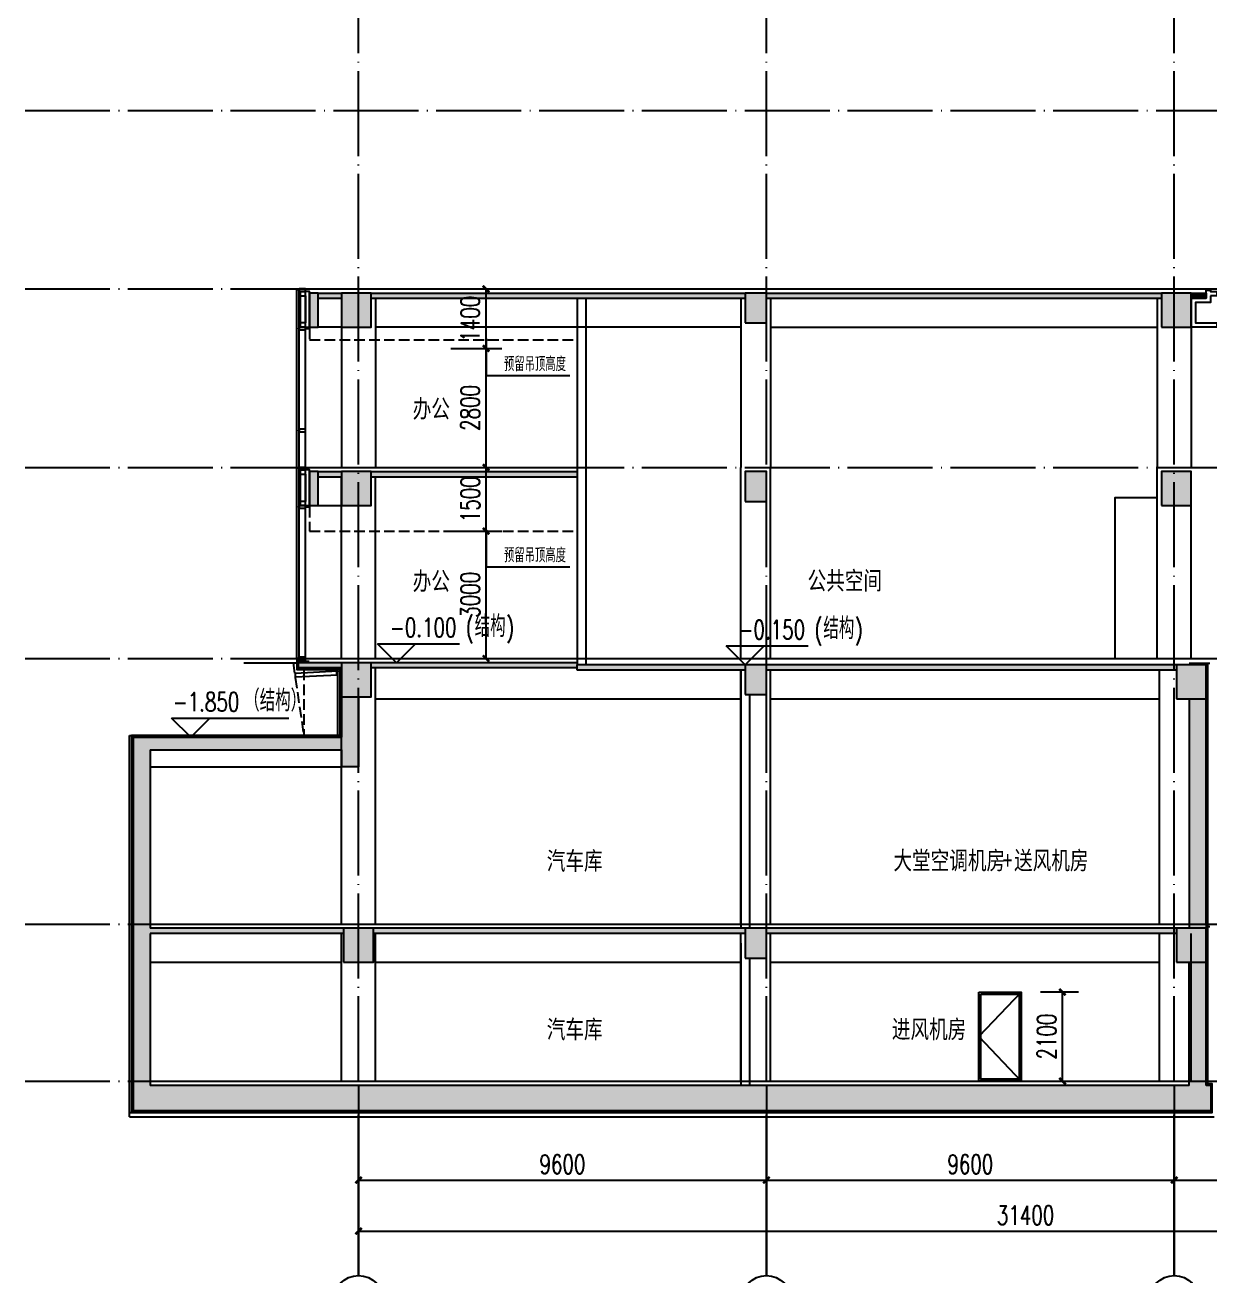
# Model space of a CAD drawing. Extents: x -781494 to 378714, y -27129 to 259749.
# Drawn here: x 281123 to 309012, y -12392 to 17057 of the extents above; entities that cross this region are included whole.
import ezdxf
from ezdxf.enums import TextEntityAlignment as Align

# ---------------------------------------------------------------- set-up
doc = ezdxf.new("R2010")
doc.units = 0
doc.header["$LTSCALE"] = 1000
doc.header["$MEASUREMENT"] = 0
doc.linetypes.add('104-6 轴网$0$DOTE', pattern=[2.42, 2, -0.2, 0.02, -0.2])
doc.linetypes.add('DASH', pattern=[0.35, 0.25, -0.1])
for name, color, linetype in [('01-标注_尺寸', 124, 'Continuous'), ('01-标注_标高', 200, 'Continuous'), ('01-标注_符号', 200, 'Continuous'), ('01-标注_轴线坐标', 132, 'Continuous'), ('02-TEXT_标注', 130, 'Continuous'), ('02-TEXT_轴号', 7, 'Continuous'), ('05-填充_天正', 26, 'Continuous'), ('104-6 轴网$0$A_AXIS-轴线', 36, '104-6 轴网$0$DOTE'), ('A-C_窗', 140, 'Continuous'), ('A-C_门', 150, 'Continuous'), ('A-D_龙骨', 152, 'Continuous'), ('A-O_散水', 134, 'Continuous'), ('A-O_防水层', 222, 'Continuous'), ('A-STR-面层', 191, 'Continuous'), ('A-SUR_保温', 222, 'Continuous'), ('A-SUR_吊顶', 40, 'Continuous'), ('A-SUR_看线', 231, 'Continuous'), ('A-SUR_面层', 191, 'Continuous'), ('A-TECH_结构', 21, 'Continuous'), ('A-金属背板', 30, 'Continuous'), ('A_STR-砌块墙', 121, 'Continuous'), ('A_STR-砼墙', 51, 'Continuous'), ('A_STR-砼柱', 51, 'Continuous'), ('D_铝板', 181, 'Continuous'), ('PUB_HATCH', 8, 'Continuous')]:
    doc.layers.add(name, color=color, linetype=linetype)
doc.styles.add('104-6 轴网$0$_TCH_AXIS', font='STXIHEI.TTF', dxfattribs={"width": 0.75})
doc.styles.add('_TCH_AXIS', font='FZXiHei-I-Z08S.ttf')
doc.styles.add('_TCH_DIM', font='SIMPLEX', dxfattribs={"bigfont": 'GBCBIG'})
doc.styles.add('_TCH_DIM_T3', font='SIMPLEX', dxfattribs={"width": 0.705882, "bigfont": 'GBCBIG'})
doc.dimstyles.new('_TCH_ARCH&&150', dxfattribs={"dimtxt": 446.25, "dimasz": 150, "dimexe": 375, "dimexo": 450, "dimgap": 150, "dimtad": 1, "dimdec": 0, "dimzin": 0, "dimdsep": 46, "dimtxsty": '_TCH_DIM_T3', "dimblk": 'ARCHTICK', "dimcen": 0.09, "dimclrt": 7, "dimazin": 2, "dimtfac": 1, "dimtdec": 0, "dimtix": 1, "dimtmove": 2, "dimatfit": 3, "dimfxl": 0, "dimtolj": 1, "dimtzin": 0, "dimarcsym": 0})

# ---------------------------------------------------------------- blocks, each defined once
blk = doc.blocks.new('1021yi')
at = {"layer": 'A-C_门'}
for points in [[(32950, -148753), (33950, -148753), (33950, -150853), (32950, -150853)], [(33000, -148803), (33900, -148803), (33900, -150803), (33000, -150803)]]:
    blk.add_lwpolyline(points, close=True, dxfattribs=at)
blk.add_lwpolyline([(33950, -148753), (32950, -149803), (33950, -150853)], dxfattribs=at)
blk = doc.blocks.new('kyuhtr')
at = {"const_width": 20}
blk.add_lwpolyline([(50, 0), (0, 0)], dxfattribs=at)
blk.add_lwpolyline([(50, -30), (200, -30), (200, 30), (50, 30)], close=True)
blk = doc.blocks.new('baowen2')
at = {"layer": 'A-SUR_保温'}
blk.add_lwpolyline([(-3400, -142813), (-3400, -142973), (-3400, -142973), (-3400, -143453), (-3520, -143453), (-3520, -143553), (-3300, -143553), (-3300, -142873), (-3300, -142873), (-3300, -142713), (-3400, -142713), (-3400, -142713), (-3520, -142713), (-3520, -142813), (-3400, -142813)], dxfattribs=at)
at = {"layer": 'A-金属背板'}
blk.add_line((-3520, -142713), (-3520, -143553), dxfattribs=at)
blk = doc.blocks.new('_ArchTick')
at = {"color": 0, "linetype": 'ByBlock', "const_width": 0.4}
blk.add_lwpolyline([(-0.5, -0.5), (0.5, 0.5)], dxfattribs=at)
blk = doc.blocks.new('*D428')
at = {"layer": '01-标注_轴线坐标', "color": 0, "lineweight": -2, "transparency": 16777216}
for p, q in [((0, 4050), (0, 675)), ((31400, 4050), (31400, 675)), ((0, 1050), (31400, 1050))]:
    blk.add_line(p, q, dxfattribs=at)
at = {"layer": 'Defpoints', "color": 0, "transparency": 16777216}
for p in [(0, 4500), (31400, 4500), (31400, 1050)]:
    blk.add_point(p, dxfattribs=at)
at = {"layer": '01-标注_轴线坐标', "color": 0, "lineweight": -2, "transparency": 16777216, "xscale": 150, "yscale": 150, "zscale": 150, "rotation": 180}
blk.add_blockref('_ArchTick', (0, 1050), dxfattribs=at)
at = {"layer": '01-标注_轴线坐标', "color": 0, "lineweight": -2, "transparency": 16777216, "xscale": 150, "yscale": 150, "zscale": 150}
blk.add_blockref('_ArchTick', (31400, 1050), dxfattribs=at)
at = {"layer": '01-标注_轴线坐标', "color": 7, "transparency": 16777216, "insert": (15700, 1423.125), "char_height": 446.25, "attachment_point": 5, "style": '_TCH_DIM_T3'}
blk.add_mtext('\\A1;31400', dxfattribs=at)
blk = doc.blocks.new('*D429')
at = {"layer": '01-标注_轴线坐标', "color": 0, "lineweight": -2, "transparency": 16777216}
for p, q in [((23000, 4050), (23000, 1875)), ((31400, 4050), (31400, 1875)), ((23000, 2250), (31400, 2250))]:
    blk.add_line(p, q, dxfattribs=at)
at = {"layer": 'Defpoints', "color": 0, "transparency": 16777216}
for p in [(23000, 4500), (31400, 4500), (31400, 2250)]:
    blk.add_point(p, dxfattribs=at)
at = {"layer": '01-标注_轴线坐标', "color": 0, "lineweight": -2, "transparency": 16777216, "xscale": 150, "yscale": 150, "zscale": 150, "rotation": 180}
blk.add_blockref('_ArchTick', (23000, 2250), dxfattribs=at)
at = {"layer": '01-标注_轴线坐标', "color": 0, "lineweight": -2, "transparency": 16777216, "xscale": 150, "yscale": 150, "zscale": 150}
blk.add_blockref('_ArchTick', (31400, 2250), dxfattribs=at)
at = {"layer": '01-标注_轴线坐标', "color": 7, "transparency": 16777216, "insert": (27200, 2623.125), "char_height": 446.25, "attachment_point": 5, "style": '_TCH_DIM_T3'}
blk.add_mtext('\\A1;8400', dxfattribs=at)
blk = doc.blocks.new('*D430')
at = {"layer": '01-标注_轴线坐标', "color": 0, "lineweight": -2, "transparency": 16777216}
for p, q in [((19200, 4050), (19200, 1875)), ((23000, 4050), (23000, 1875)), ((19200, 2250), (23000, 2250))]:
    blk.add_line(p, q, dxfattribs=at)
at = {"layer": 'Defpoints', "color": 0, "transparency": 16777216}
for p in [(19200, 4500), (23000, 4500), (23000, 2250)]:
    blk.add_point(p, dxfattribs=at)
at = {"layer": '01-标注_轴线坐标', "color": 0, "lineweight": -2, "transparency": 16777216, "xscale": 150, "yscale": 150, "zscale": 150, "rotation": 180}
blk.add_blockref('_ArchTick', (19200, 2250), dxfattribs=at)
at = {"layer": '01-标注_轴线坐标', "color": 0, "lineweight": -2, "transparency": 16777216, "xscale": 150, "yscale": 150, "zscale": 150}
blk.add_blockref('_ArchTick', (23000, 2250), dxfattribs=at)
at = {"layer": '01-标注_轴线坐标', "color": 7, "transparency": 16777216, "insert": (21100, 2623.125), "char_height": 446.25, "attachment_point": 5, "style": '_TCH_DIM_T3'}
blk.add_mtext('\\A1;3800', dxfattribs=at)
blk = doc.blocks.new('*D431')
at = {"layer": '01-标注_轴线坐标', "color": 0, "lineweight": -2, "transparency": 16777216}
for p, q in [((9600, 4050), (9600, 1875)), ((19200, 4050), (19200, 1875)), ((9600, 2250), (19200, 2250))]:
    blk.add_line(p, q, dxfattribs=at)
at = {"layer": 'Defpoints', "color": 0, "transparency": 16777216}
for p in [(9600, 4500), (19200, 4500), (19200, 2250)]:
    blk.add_point(p, dxfattribs=at)
at = {"layer": '01-标注_轴线坐标', "color": 0, "lineweight": -2, "transparency": 16777216, "xscale": 150, "yscale": 150, "zscale": 150, "rotation": 180}
blk.add_blockref('_ArchTick', (9600, 2250), dxfattribs=at)
at = {"layer": '01-标注_轴线坐标', "color": 0, "lineweight": -2, "transparency": 16777216, "xscale": 150, "yscale": 150, "zscale": 150}
blk.add_blockref('_ArchTick', (19200, 2250), dxfattribs=at)
at = {"layer": '01-标注_轴线坐标', "color": 7, "transparency": 16777216, "insert": (14400, 2623.125), "char_height": 446.25, "attachment_point": 5, "style": '_TCH_DIM_T3'}
blk.add_mtext('\\A1;9600', dxfattribs=at)
blk = doc.blocks.new('*D432')
at = {"layer": '01-标注_轴线坐标', "color": 0, "lineweight": -2, "transparency": 16777216}
for p, q in [((0, 4050), (0, 1875)), ((9600, 4050), (9600, 1875)), ((0, 2250), (9600, 2250))]:
    blk.add_line(p, q, dxfattribs=at)
at = {"layer": 'Defpoints', "color": 0, "transparency": 16777216}
for p in [(0, 4500), (9600, 4500), (9600, 2250)]:
    blk.add_point(p, dxfattribs=at)
at = {"layer": '01-标注_轴线坐标', "color": 0, "lineweight": -2, "transparency": 16777216, "xscale": 150, "yscale": 150, "zscale": 150, "rotation": 180}
blk.add_blockref('_ArchTick', (0, 2250), dxfattribs=at)
at = {"layer": '01-标注_轴线坐标', "color": 0, "lineweight": -2, "transparency": 16777216, "xscale": 150, "yscale": 150, "zscale": 150}
blk.add_blockref('_ArchTick', (9600, 2250), dxfattribs=at)
at = {"layer": '01-标注_轴线坐标', "color": 7, "transparency": 16777216, "insert": (4800, 2623.125), "char_height": 446.25, "attachment_point": 5, "style": '_TCH_DIM_T3'}
blk.add_mtext('\\A1;9600', dxfattribs=at)
blk = doc.blocks.new('*D455')
at = {"layer": '01-标注_尺寸', "color": 0, "lineweight": -2, "transparency": 16777216}
for p, q in [((-602, 700), (602, 700)), ((227, -2100), (227, 700)), ((-602, -2100), (602, -2100))]:
    blk.add_line(p, q, dxfattribs=at)
at = {"layer": 'Defpoints', "color": 0, "transparency": 16777216}
for p in [(-1052, 700), (227, 700), (-1052, -2100)]:
    blk.add_point(p, dxfattribs=at)
at = {"layer": '01-标注_尺寸', "color": 0, "lineweight": -2, "transparency": 16777216, "xscale": 150, "yscale": 150, "zscale": 150}
for p, rotation in [((227, 700), 90), ((227, -2100), 270)]:
    blk.add_blockref('_ArchTick', p, dxfattribs=dict(at, rotation=rotation))
at = {"layer": '01-标注_尺寸', "color": 7, "transparency": 16777216, "insert": (-146, -700), "char_height": 446.2, "attachment_point": 5, "rotation": 90, "style": '_TCH_DIM_T3'}
blk.add_mtext('\\A1;2800', dxfattribs=at)
blk = doc.blocks.new('*D456')
at = {"layer": '01-标注_尺寸', "color": 0, "lineweight": -2, "transparency": 16777216}
for p, q in [((-602, 2100), (602, 2100)), ((227, 700), (227, 2100)), ((-602, 700), (602, 700))]:
    blk.add_line(p, q, dxfattribs=at)
at = {"layer": 'Defpoints', "color": 0, "transparency": 16777216}
for p in [(-1052, 2100), (227, 2100), (-1052, 700)]:
    blk.add_point(p, dxfattribs=at)
at = {"layer": '01-标注_尺寸', "color": 0, "lineweight": -2, "transparency": 16777216, "xscale": 150, "yscale": 150, "zscale": 150}
for p, rotation in [((227, 2100), 90), ((227, 700), 270)]:
    blk.add_blockref('_ArchTick', p, dxfattribs=dict(at, rotation=rotation))
at = {"layer": '01-标注_尺寸', "color": 7, "transparency": 16777216, "insert": (-146, 1400), "char_height": 446.2, "attachment_point": 5, "rotation": 90, "style": '_TCH_DIM_T3'}
blk.add_mtext('\\A1;1400', dxfattribs=at)
blk = doc.blocks.new('_FZH')
blk.add_lwpolyline([(-0.5, -0.5), (0.5, -0.5), (0.5, 0.5), (-0.5, 0.5)], close=True)
at = {"layer": 'PUB_HATCH'}
blk.add_solid([(-0.5, -0.5), (0.5, -0.5), (-0.5, 0.5), (0.5, 0.5)], dxfattribs=at)
blk = doc.blocks.new('*D258')
at = {"layer": '01-标注_尺寸', "color": 0, "lineweight": -2, "transparency": 16777216}
for p, q in [((305022, -5707), (305914, -5707)), ((305539, -7807), (305539, -5707)), ((305022, -7807), (305914, -7807))]:
    blk.add_line(p, q, dxfattribs=at)
at = {"layer": 'Defpoints', "color": 0, "transparency": 16777216}
for p in [(304572, -5707), (305539, -5707), (304572, -7807)]:
    blk.add_point(p, dxfattribs=at)
at = {"layer": '01-标注_尺寸', "color": 0, "lineweight": -2, "transparency": 16777216, "xscale": 150, "yscale": 150, "zscale": 150}
for p, rotation in [((305539, -5707), 90), ((305539, -7807), 270)]:
    blk.add_blockref('_ArchTick', p, dxfattribs=dict(at, rotation=rotation))
at = {"layer": '01-标注_尺寸', "color": 7, "transparency": 16777216, "insert": (305166, -6757), "char_height": 446.2, "attachment_point": 5, "rotation": 90, "style": '_TCH_DIM_T3'}
blk.add_mtext('\\A1;2100', dxfattribs=at)
blk = doc.blocks.new('*D282')
at = {"layer": '01-标注_尺寸', "color": 0, "lineweight": -2, "transparency": 16777216}
for p, q in [((291144, 5143), (292348, 5143)), ((291973, 2143), (291973, 5143)), ((291144, 2143), (292348, 2143))]:
    blk.add_line(p, q, dxfattribs=at)
at = {"layer": 'Defpoints', "color": 0, "transparency": 16777216}
for p in [(290694, 5143), (291973, 5143), (290694, 2143)]:
    blk.add_point(p, dxfattribs=at)
at = {"layer": '01-标注_尺寸', "color": 0, "lineweight": -2, "transparency": 16777216, "xscale": 150, "yscale": 150, "zscale": 150}
for p, rotation in [((291973, 5143), 90), ((291973, 2143), 270)]:
    blk.add_blockref('_ArchTick', p, dxfattribs=dict(at, rotation=rotation))
at = {"layer": '01-标注_尺寸', "color": 7, "transparency": 16777216, "insert": (291600, 3643), "char_height": 446.2, "attachment_point": 5, "rotation": 90, "style": '_TCH_DIM_T3'}
blk.add_mtext('\\A1;3000', dxfattribs=at)
blk = doc.blocks.new('*D283')
at = {"layer": '01-标注_尺寸', "color": 0, "lineweight": -2, "transparency": 16777216}
for p, q in [((291144, 6643), (292348, 6643)), ((291973, 5143), (291973, 6643)), ((291144, 5143), (292348, 5143))]:
    blk.add_line(p, q, dxfattribs=at)
at = {"layer": 'Defpoints', "color": 0, "transparency": 16777216}
for p in [(290694, 6643), (291973, 6643), (290694, 5143)]:
    blk.add_point(p, dxfattribs=at)
at = {"layer": '01-标注_尺寸', "color": 0, "lineweight": -2, "transparency": 16777216, "xscale": 150, "yscale": 150, "zscale": 150}
for p, rotation in [((291973, 6643), 90), ((291973, 5143), 270)]:
    blk.add_blockref('_ArchTick', p, dxfattribs=dict(at, rotation=rotation))
at = {"layer": '01-标注_尺寸', "color": 7, "transparency": 16777216, "insert": (291600, 5893), "char_height": 446.2, "attachment_point": 5, "rotation": 90, "style": '_TCH_DIM_T3'}
blk.add_mtext('\\A1;1500', dxfattribs=at)
blk = doc.blocks.new('A$C67BB667C')
at = {"layer": '01-标注_轴线坐标'}
for p, q in [((0, 4500), (0, 0)), ((9600, 4500), (9600, 0)), ((19200, 4500), (19200, 0)), ((23000, 4500), (23000, 0)), ((31400, 4500), (31400, 0))]:
    blk.add_line(p, q, dxfattribs=at)
for centre in [(0, -600), (9600, -600), (19200, -600), (23000, -600), (31400, -600)]:
    blk.add_circle(centre, 600, dxfattribs=at)
at = {"layer": '02-TEXT_轴号', "style": '_TCH_AXIS'}
for s, height, width, p, p2 in [('7-A', 269.48, 0.911765, (-397.8, -734.7), (397.8, -734.7)), ('7-B', 277.49, 0.895522, (9203.6, -738.7), (9996.4, -738.7)), ('7-C', 273.43, 0.910448, (18802.9, -736.7), (19597.1, -736.7)), ('7-D', 277.49, 0.895522, (22603.6, -738.7), (23396.4, -738.7)), ('7-E', 281.67, 0.907692, (31004.3, -740.8), (31795.7, -740.8))]:
    blk.add_text(s, height=height, dxfattribs=dict(at, width=width)).set_placement(p, p2, align=Align.FIT)
at = {"layer": '01-标注_轴线坐标'}
for p1, p2, distance, picture, middle in [((0, 4500), (31400, 4500), -3450, '*D428', (15700, 1423.1)), ((0, 4500), (9600, 4500), -2250, '*D432', (4800, 2623.1)), ((9600, 4500), (19200, 4500), -2250, '*D431', (14400, 2623.1)), ((19200, 4500), (23000, 4500), -2250, '*D430', (21100, 2623.1)), ((23000, 4500), (31400, 4500), -2250, '*D429', (27200, 2623.1))]:
    dim = blk.add_aligned_dim(p1=p1, p2=p2, distance=distance, dimstyle='_TCH_ARCH&&150', dxfattribs=at)
    dim.commit()
    dim.dimension.update_dxf_attribs({"geometry": picture, "text_midpoint": middle})
blk = doc.blocks.new('*U102')
at = {"layer": '01-标注_尺寸'}
for p1, p2, picture, middle in [((-1052.2, 700), (-1052.2, 2100), '*D456', (-145.9, 1400)), ((-1052.2, -2100), (-1052.2, 700), '*D455', (-145.9, -700))]:
    dim = blk.add_aligned_dim(p1=p1, p2=p2, distance=-1279.4, dimstyle='_TCH_ARCH&&150', dxfattribs=at)
    dim.commit()
    dim.dimension.update_dxf_attribs({"geometry": picture, "text_midpoint": middle})
blk = doc.blocks.new('*U103')
at = {"color": 0, "linetype": 'ByBlock', "lineweight": -2, "transparency": 16777216}
blk.add_blockref('*U102', (0, 0), dxfattribs=at)

msp = doc.modelspace()

# ---------------------------------------------------------------- hatches: boundary and pattern name
at = {"layer": '05-填充_天正'}
for points in [[(288571.6, 10622.7), (288571.6, 10742.7), (288021.6, 10742.7), (288021.6, 10622.7)], [(289271.6, 10742.7), (289271.6, 10622.7), (294221.6, 10622.7), (294221.6, 10742.7)], [(298071.6, 10622.7), (298071.6, 10742.7), (294221.6, 10742.7), (294221.6, 10622.7)], [(307871.6, 10622.7), (307871.6, 10742.7), (298571.6, 10742.7), (298571.6, 10622.7)], [(308571.6, 10742.7), (308571.6, 10622.7), (308921.6, 10622.7), (308921.6, 10742.7)], [(288571.6, 6422.7), (288571.6, 6542.7), (288021.6, 6542.7), (288021.6, 6422.7)], [(289271.6, 6542.7), (289271.6, 6422.7), (294121.6, 6422.7), (294121.6, 6542.7)], [(288571.6, 1922.7), (288571.6, 2042.7), (287561.6, 2042.7), (287561.6, 1922.7)], [(289271.6, 2042.7), (289271.6, 1922.7), (294121.6, 1922.7), (294121.6, 2042.7)], [(298071.6, 1872.7), (298071.6, 1992.7), (294121.6, 1992.7), (294121.6, 1872.7)], [(298571.6, 1992.7), (298571.6, 1872.7), (308221.6, 1872.7), (308221.6, 1992.7)], [(288971.6, 1242.7), (288571.6, 1242.7), (288571.6, 292.7), (288704.9, 192.7), (288971.6, 292.7)], [(308521.6, -4207.3), (308921.6, -4207.3), (308921.6, 1192.7), (308521.6, 1192.7)], [(283671.6, 292.7), (284071.6, -7.3), (288571.6, -7.3), (288704.9, 192.7), (288571.6, 292.7)], [(284071.6, -7.3), (283671.6, 292.7), (283671.6, -4207.3), (283938.3, -4247.3), (284071.6, -4207.3)], [(288704.9, 192.7), (288571.6, -7.3), (288571.6, -407.3), (288971.6, -407.3), (288971.6, 292.7)], [(283938.3, -4247.3), (283671.6, -4207.3), (283671.6, -8507.3), (284071.6, -7907.3), (284071.6, -4327.3)], [(288621.6, -4327.3), (288621.6, -4207.3), (284071.6, -4207.3), (283938.3, -4247.3), (284071.6, -4327.3)], [(289321.6, -4207.3), (289321.6, -4327.3), (298071.6, -4327.3), (298071.6, -4207.3)], [(308221.6, -4327.3), (308221.6, -4207.3), (298571.6, -4207.3), (298571.6, -4327.3)], [(308921.6, -5007.3), (308521.6, -5007.3), (308521.6, -7907.3), (308738.3, -8107.3), (308921.6, -7907.3)], [(298071.6, -8507.3), (298071.6, -7907.3), (284071.6, -7907.3), (283671.6, -8507.3)], [(308738.3, -8107.3), (308521.6, -7907.3), (298071.6, -7907.3), (298071.6, -8507.3), (308771.6, -8507.3)], [(309021.6, -7907.3), (308921.6, -7907.3), (308738.3, -8107.3), (308771.6, -8507.3), (309021.6, -8507.3)]]:
    msp.add_hatch(color=256, dxfattribs=at).paths.add_polyline_path(points)

# ---------------------------------------------------------------- linework, layer by layer
at = {"layer": '01-标注_标高'}
for p, q in [((289866, 2042.7), (289416, 2492.7)), ((289416, 2492.7), (291345.6, 2492.7)), ((289866, 2042.7), (290316, 2492.7)), ((298071.6, 1992.7), (297621.6, 2442.7)), ((297621.6, 2442.7), (299551.2, 2442.7)), ((298071.6, 1992.7), (298521.6, 2442.7)), ((285021.6, 292.7), (284571.6, 742.7)), ((284571.6, 742.7), (287333.7, 742.7)), ((285021.6, 292.7), (285471.6, 742.7))]:
    msp.add_line(p, q, dxfattribs=at)
at = {"layer": '01-标注_符号'}
for p, q in [((291978.7, 9642.7), (291978.7, 8802.7)), ((291978.7, 8802.7), (293945.3, 8802.7)), ((291978.7, 5142.7), (291978.7, 4302.7)), ((291978.7, 4302.7), (293945.3, 4302.7))]:
    msp.add_line(p, q, dxfattribs=at)
at = {"layer": '01-标注_符号', "const_width": 40}
for points in [[(291978.7, 9662.7, 1), (291978.7, 9622.7, 1)], [(291978.7, 5162.7, 1), (291978.7, 5122.7, 1)]]:
    msp.add_lwpolyline(points, format="xyb", close=True, dxfattribs=at)
at = {"layer": '01-标注_轴线坐标'}
for p, q in [((288971.6, -12384.7), (288971.6, -8597.3)), ((298571.6, -12384.7), (298571.6, -8597.3)), ((308171.6, -12384.7), (308171.6, -8597.3))]:
    msp.add_line(p, q, dxfattribs=at)
at = {"layer": '05-填充_天正'}
msp.add_lwpolyline([(288461.6, 1841.7), (288481.6, 1842.7), (288481.6, 1832.7), (288461.6, 1831.7)], close=True, dxfattribs=at)
at = {"layer": '104-6 轴网$0$A_AXIS-轴线'}
for points in [[(288971.6, -7807.3), (288971.6, 49112.5)], [(298571.6, -7807.3), (298571.6, 49112.5)], [(308171.6, -7807.3), (308171.6, 49112.5)], [(281122.5, 15042.7), (312485, 15042.7)], [(281122.5, 10842.7), (322612.9, 10842.7)], [(281122.5, 6642.7), (322612.9, 6642.7)], [(281122.5, 2142.7), (322612.9, 2142.7)], [(281122.5, -4107.3), (322612.9, -4107.3)], [(281122.5, -7807.3), (322612.9, -7807.3)]]:
    msp.add_lwpolyline(points, dxfattribs=at)
at = {"layer": 'A-C_窗'}
for p, q in [((287521.6, 2142.7), (287521.6, 10842.7)), ((287571.6, 2142.7), (287571.6, 10842.7)), ((287721.6, 2142.7), (287721.6, 10842.7))]:
    msp.add_line(p, q, dxfattribs=at)
at = {"layer": 'A-O_散水'}
for points in [[(288481.6, 1762.7), (288481.6, 1842.7), (287481.6, 1792.7), (287481.6, 1712.7), (288481.6, 1762.7)], [(288461.6, 1761.7), (288461.6, 1841.7)]]:
    msp.add_lwpolyline(points, dxfattribs=at)
at = {"layer": 'A-O_防水层'}
for p, q in [((283581.6, -8547.3), (283581.6, 332.7)), ((308961.6, -4167.3), (309011.6, -4167.3)), ((283581.6, -8547.3), (283631.6, -8547.3)), ((283581.6, -8647.3), (283581.6, -8547.3)), ((283581.6, -8647.3), (309111.6, -8647.3)), ((308961.6, -8547.3), (309011.6, -8547.3))]:
    msp.add_line(p, q, dxfattribs=at)
for points in [[(287809.6, 2052.7), (287541.6, 2052.7), (287541.6, 1902.7), (288551.6, 1902.7), (288551.6, 312.7), (283651.6, 312.7), (283651.6, -8527.3), (309041.6, -8527.3), (309041.6, -7887.3), (308941.6, -7887.3), (308941.6, -4187.3), (308941.6, -4187.3), (308941.6, 2012.7)], [(308521.6, 2032.7), (309011.6, 2032.7)], [(308521.6, 2012.7), (308941.6, 2012.7)], [(284071.6, -8547.3), (309011.6, -8547.3)]]:
    msp.add_lwpolyline(points, dxfattribs=at)
at = {"layer": 'A-STR-面层'}
msp.add_lwpolyline([(287721.6, 10842.7), (309021.6, 10842.7)], dxfattribs=at)
at = {"layer": 'A-SUR_保温'}
for p, q in [((288481.6, 332.7), (288481.6, 1882.7)), ((283581.6, 332.7), (283631.6, 332.7))]:
    msp.add_line(p, q, dxfattribs=at)
for points in [[(309021.6, 10682.7), (309021.6, 10522.7), (308671.6, 10522.7), (308671.6, 10042.7), (309171.6, 10042.7), (309171.6, 9942.7), (308571.6, 9942.7), (308571.6, 10622.7), (308921.6, 10622.7), (308921.6, 10812.7), (309021.6, 10812.7), (309021.6, 10782.7), (309171.6, 10782.7), (309171.6, 10682.7), (309021.6, 10682.7)], [(287809.6, 2072.7), (287521.6, 2072.7), (287521.6, 1882.7), (288531.6, 1882.7), (288531.6, 332.7), (283631.6, 332.7), (283631.6, -8547.3), (309061.6, -8547.3), (309061.6, -7867.3), (308961.6, -7867.3), (308961.6, -4167.3), (308961.6, -4167.3), (308961.6, 2032.7)]]:
    msp.add_lwpolyline(points, dxfattribs=at)
at = {"layer": 'A-SUR_保温', "linetype": 'DASH'}
for points in [[(287432.2, 2042.7), (287681.6, 332.7)], [(287681.6, 1882.7), (287681.6, 332.7)]]:
    msp.add_lwpolyline(points, dxfattribs=at)
at = {"layer": 'A-SUR_吊顶', "linetype": 'DASH'}
for p, q in [((287821.6, 9642.7), (294121.6, 9642.7)), ((287821.6, 5142.7), (294121.6, 5142.7))]:
    msp.add_line(p, q, dxfattribs=at)
for points in [[(287721.6, 9912.7), (287821.6, 9912.7), (287821.6, 9642.7)], [(287721.6, 5712.7), (287821.6, 5712.7), (287821.6, 5142.7)]]:
    msp.add_lwpolyline(points, dxfattribs=at)
at = {"layer": 'A-SUR_看线'}
msp.add_lwpolyline([(307771.6, 5922.7), (306771.6, 5922.7), (306771.6, 2142.7)], dxfattribs=at)
at = {"layer": 'A-SUR_面层'}
for p, q in [((287721.6, 6642.7), (294121.6, 6642.7)), ((287721.6, 2142.7), (321121.6, 2142.7)), ((284071.6, -4107.3), (307771.6, -4107.3)), ((305171.6, -4107.3), (308871.6, -4107.3)), ((284071.6, -7807.3), (308521.6, -7807.3))]:
    msp.add_line(p, q, dxfattribs=at)
at = {"layer": 'A-TECH_结构'}
for p, q in [((288571.6, 9942.7), (288021.6, 9942.7)), ((297971.6, 9942.7), (289371.6, 9942.7)), ((298671.6, 9942.7), (307771.6, 9942.7)), ((308921.6, 9942.7), (308571.6, 9942.7)), ((288021.6, 5742.7), (288571.6, 5742.7)), ((289371.6, 1192.7), (297971.6, 1192.7)), ((298671.6, 1192.7), (307771.6, 1192.7)), ((305171.6, 1192.7), (307821.6, 1192.7)), ((284071.6, -407.3), (288571.6, -407.3)), ((284071.6, -5007.3), (288571.6, -5007.3)), ((289371.6, -5007.3), (297971.6, -5007.3)), ((298671.6, -5007.3), (300621.6, -5007.3)), ((298671.6, -5007.3), (307771.6, -5007.3)), ((305171.6, -5007.3), (307821.6, -5007.3))]:
    msp.add_line(p, q, dxfattribs=at)
for points in [[(288571.6, 10622.7), (288571.6, 6642.7)], [(289371.6, 10622.7), (289371.6, 6642.7)], [(297971.6, 10622.7), (297971.6, 6642.7)], [(298671.6, 10622.7), (298671.6, 6642.7)], [(307771.6, 10622.7), (307771.6, 6642.7)], [(308571.6, 10622.7), (308571.6, 6642.7)], [(297971.6, 2142.7), (297971.6, 6642.7)], [(298671.6, 2142.7), (298671.6, 6642.7)], [(307771.6, 2142.7), (307771.6, 6642.7)], [(288571.6, 2142.7), (288571.6, 6422.7)], [(289371.6, 2142.7), (289371.6, 6422.7)], [(308571.6, 2142.7), (308571.6, 6422.7)], [(288571.6, -4107.3), (288571.6, 1922.7)], [(289371.6, -4107.3), (289371.6, 1922.7)], [(297971.6, -4107.3), (297971.6, 1872.7)], [(298671.6, -4107.3), (298671.6, 1872.7)], [(307821.6, -4107.3), (307821.6, 1872.7)], [(308921.6, -4107.3), (308921.6, 1872.7)], [(288571.6, -7807.3), (288571.6, -4327.3)], [(289371.6, -7807.3), (289371.6, -4327.3)], [(297971.6, -7807.3), (297971.6, -4327.3)], [(298671.6, -7807.3), (298671.6, -4327.3)], [(307821.6, -7807.3), (307821.6, -4327.3)], [(308571.6, -7807.3), (308571.6, -4327.3)]]:
    msp.add_lwpolyline(points, dxfattribs=at)
at = {"layer": 'A_STR-砌块墙'}
for p, q in [((294121.6, 10622.7), (294121.6, 6542.7)), ((294321.6, 10622.7), (294321.6, 6542.7)), ((294121.6, 6542.7), (294121.6, 2042.7)), ((294321.6, 6542.7), (294321.6, 2042.7)), ((286275.4, 2042.7), (287521.6, 2042.7)), ((294121.6, 2042.7), (294121.6, 1992.7)), ((294321.6, 2042.7), (294321.6, 1992.7)), ((297971.6, 1872.7), (297971.6, -4207.3)), ((298171.6, 1292.7), (298171.6, -4207.3)), ((297971.6, -4557.3), (297971.6, -7907.3)), ((298171.6, -4907.3), (298171.6, -7907.3))]:
    msp.add_line(p, q, dxfattribs=at)
at = {"layer": 'A_STR-砼墙'}
for p, q in [((288021.6, 10742.7), (288571.6, 10742.7)), ((288021.6, 10622.7), (288571.6, 10622.7)), ((289271.6, 10742.7), (294221.6, 10742.7)), ((289271.6, 10622.7), (294221.6, 10622.7)), ((294221.6, 10742.7), (298071.6, 10742.7)), ((294221.6, 10622.7), (298071.6, 10622.7)), ((298571.6, 10742.7), (307871.6, 10742.7)), ((298571.6, 10622.7), (307871.6, 10622.7)), ((308571.6, 10742.7), (308921.6, 10742.7)), ((308571.6, 10622.7), (308921.6, 10622.7)), ((308921.6, 10742.7), (308921.6, 10622.7)), ((288021.6, 6542.7), (288571.6, 6542.7)), ((289271.6, 6542.7), (294121.6, 6542.7)), ((288021.6, 6422.7), (288571.6, 6422.7)), ((289271.6, 6422.7), (294121.6, 6422.7)), ((288571.6, 2042.7), (287561.6, 2042.7)), ((287561.6, 1922.7), (287561.6, 2042.7)), ((288571.6, 1922.7), (287561.6, 1922.7)), ((288571.6, 2042.7), (288571.6, 2042.7)), ((288771.6, 2042.7), (288771.6, 2042.7)), ((288971.6, 2042.7), (288971.6, 2042.7)), ((294121.6, 2042.7), (289271.6, 2042.7)), ((294121.6, 1922.7), (289271.6, 1922.7)), ((298071.6, 1992.7), (294121.6, 1992.7)), ((294121.6, 1872.7), (294121.6, 1992.7)), ((298071.6, 1872.7), (294121.6, 1872.7)), ((308221.6, 1992.7), (298571.6, 1992.7)), ((308221.6, 1872.7), (298571.6, 1872.7)), ((308521.6, 1992.7), (308521.6, 1992.7)), ((308721.6, 1992.7), (308721.6, 1992.7)), ((308921.6, 1992.7), (308921.6, 1992.7)), ((288571.6, 1242.7), (288571.6, 292.7)), ((288971.6, 1242.7), (288971.6, 292.7)), ((308521.6, 1192.7), (308521.6, -4207.3)), ((308921.6, 1192.7), (308921.6, -4207.3)), ((283671.6, 292.7), (288571.6, 292.7)), ((283671.6, 292.7), (283671.6, -4207.3)), ((288971.6, 292.7), (288971.6, -407.3)), ((284071.6, -7.3), (288571.6, -7.3)), ((284071.6, -7.3), (284071.6, -4207.3)), ((288571.6, -7.3), (288571.6, -407.3)), ((288971.6, -407.3), (288571.6, -407.3)), ((283671.6, -4207.3), (283671.6, -8507.3)), ((288621.6, -4207.3), (284071.6, -4207.3)), ((288621.6, -4327.3), (284071.6, -4327.3)), ((284071.6, -4327.3), (284071.6, -7907.3)), ((298071.6, -4207.3), (289321.6, -4207.3)), ((298071.6, -4327.3), (289321.6, -4327.3)), ((308221.6, -4207.3), (298571.6, -4207.3)), ((308221.6, -4327.3), (298571.6, -4327.3)), ((308571.6, -4207.3), (308571.6, -4207.3)), ((308671.6, -4207.3), (308671.6, -4207.3)), ((308771.6, -4207.3), (308771.6, -4207.3)), ((308521.6, -7907.3), (308521.6, -5007.3)), ((308921.6, -7907.3), (308921.6, -5007.3)), ((298071.6, -7907.3), (284071.6, -7907.3)), ((308521.6, -7907.3), (298071.6, -7907.3)), ((309021.6, -7907.3), (308921.6, -7907.3)), ((298071.6, -8507.3), (283671.6, -8507.3)), ((308771.6, -8507.3), (298071.6, -8507.3)), ((309021.6, -8507.3), (308771.6, -8507.3))]:
    msp.add_line(p, q, dxfattribs=at)
at = {"layer": 'D_铝板'}
msp.add_lwpolyline([(287521.6, 2142.7), (287521.6, 2062.7), (287721.6, 2082.7), (287721.6, 2102.8), (287541.6, 2084.8), (287541.6, 2142.7)], close=True, dxfattribs=at)

# ---------------------------------------------------------------- block references
for name, p in [('*U103', (291745.9, 8742.7)), ('A$C67BB667C', (288971.6, -12384.7))]:
    msp.add_blockref(name, p)
at = {"layer": 'A-C_窗'}
for name, p in [('baowen2', (291121.6, 153495.4)), ('baowen2', (291121.6, 149295.4)), ('1021yi', (270621.6, 143045.4))]:
    msp.add_blockref(name, p, dxfattribs=at)
at = {"layer": 'A-D_龙骨'}
for p in [(287521.6, 10812.7), (287521.6, 9912.7), (287521.6, 7512.7), (287521.6, 6612.7), (287521.6, 5712.7), (287521.6, 2142.7)]:
    msp.add_blockref('kyuhtr', p, dxfattribs=at)
at = {"layer": 'A_STR-砼柱'}
for p, xscale, yscale, zscale in [((287921.6, 10342.7), 200, 800.000000051863, 800.000000051863), ((288921.6, 10342.7), 700, 800, 800), ((298321.6, 10392.7), 500, 700, 700), ((308221.6, 10342.7), 700, 800, 800), ((287921.6, 6142.7), 200, 800.000000051863, 800.000000051863), ((288921.6, 6142.7), 700, 800, 800), ((298321.6, 6192.7), 500, 700, 700), ((308221.6, 6142.7), 700, 800, 800), ((288921.6, 1642.7), 700, 800, 800), ((298321.6, 1642.7), 500, 700, 700), ((308571.6, 1592.7), 700, 800, 800), ((288971.6, -4607.3), 700, 800, 800), ((298321.6, -4557.3), 500, 700, 700), ((308571.6, -4607.3), 700.0000000004657, 800, 800)]:
    msp.add_blockref('_FZH', p, dxfattribs=dict(at, xscale=xscale, yscale=yscale, zscale=zscale))

# ---------------------------------------------------------------- texts
at = {"layer": '02-TEXT_标注', "style": '_TCH_DIM'}
for s, height, p in [('预留吊顶高度', 337.59, (292395.6, 8907.7)), ('预留吊顶高度', 337.59, (292395.6, 4407.7)), ('结构', 506.38, (291705.6, 2650.2)), ('结构', 506.38, (299911.2, 2600.2)), ('（结构）', 506.38, (286281.1, 900.2))]:
    msp.add_text(s, height=height, dxfattribs=at).set_placement(p)
at = {"layer": '02-TEXT_标注'}
for s, height, style, width, p in [('办公', 428.14, '104-6 轴网$0$_TCH_AXIS', 0.75, (290247.9, 7812.9)), ('办公', 428.14, '104-6 轴网$0$_TCH_AXIS', 0.75, (290247.9, 3754.2)), ('公共空间', 428.14, '104-6 轴网$0$_TCH_AXIS', 0.75, (299541.5, 3766.2)), ('-0.100', 446.25, '_TCH_DIM', 0.705882, (289710.6, 2650.2)), ('(', 446.2, '_TCH_DIM', 0.705882, (291495.6, 2650.2)), (')', 446.2, '_TCH_DIM', 0.705882, (292442.9, 2650.2)), ('-0.150', 446.25, '_TCH_DIM', 0.705882, (297916.2, 2600.2)), ('(', 446.2, '_TCH_DIM', 0.705882, (299701.2, 2600.2)), (')', 446.2, '_TCH_DIM', 0.705882, (300648.4, 2600.2)), ('-1.850', 446.25, '_TCH_DIM', 0.705882, (284601.1, 900.2)), ('汽车库', 428.14, '104-6 轴网$0$_TCH_AXIS', 0.75, (293402.3, -2831.8)), ('大堂空调机房', 428.14, '104-6 轴网$0$_TCH_AXIS', 0.75, (301561.5, -2822.6)), ('送风机房', 428.14, '104-6 轴网$0$_TCH_AXIS', 0.75, (304401.1, -2822.6)), ('+', 428.1, '104-6 轴网$0$_TCH_AXIS', 0.75, (304140.6, -2822.6)), ('汽车库', 428.14, '104-6 轴网$0$_TCH_AXIS', 0.75, (293402.3, -6797.7)), ('进风机房', 428.14, '104-6 轴网$0$_TCH_AXIS', 0.75, (301523.6, -6795.4))]:
    msp.add_text(s, height=height, dxfattribs=dict(at, style=style, width=width)).set_placement(p)

# ---------------------------------------------------------------- dimensions: what is measured, and where the dimension line sits
at = {"layer": '01-标注_尺寸'}
for p1, p2, distance, picture, middle in [((290693.7, 5142.7), (290693.7, 6642.7), -1279.4, '*D283', (291600, 5892.7)), ((290693.7, 2142.7), (290693.7, 5142.7), -1279.4, '*D282', (291600, 3642.7)), ((304571.6, -7807.3), (304571.6, -5707.3), -967.9, '*D258', (305166.4, -6757.3))]:
    dim = msp.add_aligned_dim(p1=p1, p2=p2, distance=distance, dimstyle='_TCH_ARCH&&150', dxfattribs=at)
    dim.commit()
    dim.dimension.update_dxf_attribs({"geometry": picture, "text_midpoint": middle})

doc.saveas('drawing.dxf')
